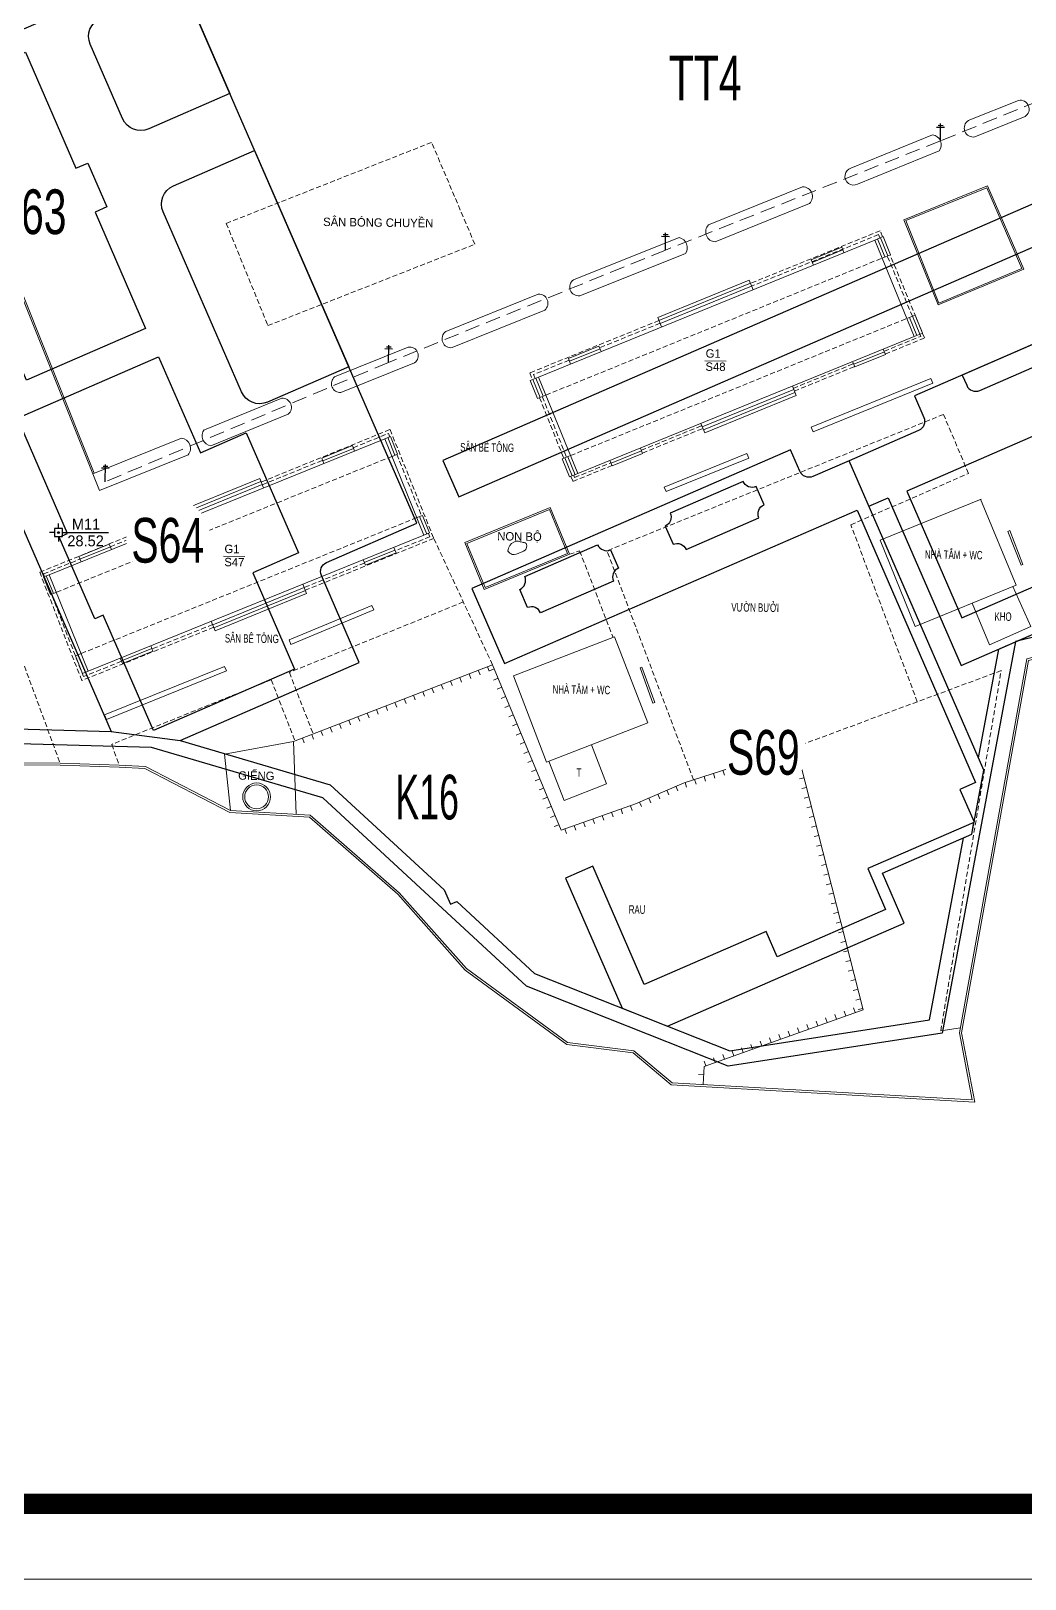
# Model space of a CAD drawing. Header units: inches. Extents: x 496359 to 501064, y 2374078 to 2377203.
# Drawn here: x 499797.2 to 499897.4, y 2376075 to 2376231.1 of the extents above; entities that cross this region are included whole.
import ezdxf
from ezdxf.enums import TextEntityAlignment as Align

# ---------------------------------------------------------------- set-up
doc = ezdxf.new("R2010")
doc.units = ezdxf.units.IN
doc.header["$MEASUREMENT"] = 0
doc.linetypes.add('DASHED', pattern=[0.75, 0.5, -0.25])
for name, color, linetype in [('cd', 7, 'Continuous'), ('chu', 6, 'Continuous'), ('MANH', 147, 'Continuous'), ('MOC - DC2', 1, 'Continuous'), ('NOI', 2, 'Continuous'), ('tl', 8, 'Continuous')]:
    doc.layers.add(name, color=color, linetype=linetype)
for name, color, linetype, lineweight in [('EG Text2', 7, 'Continuous', 18), ('ISO', 252, 'Continuous', 20), ('khung ten QH', 7, 'Continuous', 20), ('Khungbo', 32, 'Continuous', 25), ('LC Net dam 1', 30, 'Continuous', 30), ('LC Net manh', 239, 'Continuous', 5)]:
    doc.layers.add(name, color=color, linetype=linetype, lineweight=lineweight)
doc.styles.add('EG Hai', font='')
doc.styles.add('style1', font='')
doc.styles.get('EG Hai').set_extended_font_data('.VnArial NarrowH')
doc.styles.get('style1').set_extended_font_data('.VnAvantH')

# ---------------------------------------------------------------- blocks, each defined once
blk = doc.blocks.new('cdien')
at = {"layer": 'cd', "extrusion": (-0.0005186573852502598, 0.0007689855314360053, 0.999999569827792)}
for p, q in [((-0.459985754583613, 3.144412337993913, -0.002933418654703424), (0.4886843127005704, 3.1446703799744, -0.002441582137115539)), ((0, 0), (-0.001049704209435731, 3.504816721539669, -0.002972533856058668)), ((-0.7965127634761302, 2.784041248790004, -0.002830840675530411), (0.764202508418748, 2.784465769470103, -0.00202169027567578))]:
    blk.add_line(p, q, dxfattribs=at)
blk = doc.blocks.new('1')
at = {"layer": 'tl', "color": 250, "lineweight": 0}
blk.add_line((0, -0.5), (0, 0), dxfattribs=at)
blk = doc.blocks.new('MOC')
at = {"layer": 'MOC - DC2'}
for points in [[(-0.3999999999650754, 0), (-0.8999999999650754, 0)], [(0, 0.3999999999068677), (0, 0.8999999999068677)], [(0.4000000000232831, 0), (5.02971992577659, 0)], [(0, -0.3999999999068677), (0, -0.8999999999068677)]]:
    blk.add_lwpolyline(points, dxfattribs=at)
blk.add_lwpolyline([(-0.3999999999650754, -0.3999999999068677), (0.4000000000232831, -0.3999999999068677), (0.4000000000232831, 0.3999999999068677), (-0.3999999999650754, 0.3999999999068677)], close=True, dxfattribs=at)
blk.add_circle((0, 0), 0.08684733777688874, dxfattribs=at)
blk = doc.blocks.new('Nền HT mới')
at = {"layer": 'chu', "color": 6, "lineweight": 0, "elevation": -28.37660884582989}
for points in [[(-14.08580918353528, -82.96778224274385), (-11.93518029315874, -82.99528920469675)], [(-62.60447239182668, -102.6691833660552), (-60.45384350145014, -102.6966903280081)]]:
    blk.add_lwpolyline(points, dxfattribs=at)
at = {"layer": 'MANH', "color": 1, "linetype": 'DASHED', "lineweight": 0, "ltscale": 3, "elevation": -28.37660884582989}
blk.add_lwpolyline([(296.5501003887666, 137.3038621385967), (308.6256717042461, 107.715005951879), (320.9372687472542, 78.75218239793685), (295.2812866328795, 58.9006770201413), (270.4275684173381, 45.08540504094344), (239.6754681673528, 32.37265851576012), (209.7939964049192, 20.25082572078463), (183.9306626702355, 9.59972464474049), (120.589880980614, -15.78127645753193), (90.6886874857637, -27.72484244877342), (65.23246447626025, -38.057124049923), (38.27746444283275, -49.14429930742699), (9.67797595792672, -60.80648998549077), (-18.05310365597961, -71.81673355406019), (-45.97728591854229, -83.1465336392248), (-74.52935717132186, -95.16736007440704)], dxfattribs=at)
at = {"layer": 'MANH', "lineweight": 0, "elevation": -28.37660884582989}
for points in [[(-75.79736117331322, -94.37191597657147), (-96.17237796535028, -43.42433248652014)], [(-75.65808588364871, -94.31621684092897), (-96.03310267574398, -43.36863335087764)], [(12.49106756499259, -58.75805999483782), (17.55253857042862, -56.72062526881564)], [(13.14953713381419, -60.39385454967487), (18.21100813925023, -58.35641982411835)], [(8.881345900595079, -60.18288774607572), (0.6587771510285165, -63.53700240706894)], [(9.547068568416762, -61.81489826325196), (1.324499818791992, -65.16901292424518)], [(-4.216770801514031, -65.42681902885306), (-13.71178405609226, -69.27670075377318)], [(-3.526952358423841, -67.12812720663715), (-13.02196561294386, -70.97800893155727)], [(-30.8473523172388, -84.61946986667681), (3.070184961373343, -70.7981159193987)], [(-16.65635648049192, -70.55436801543328), (-27.32053087785152, -74.80032955814022)], [(-3.355988185673596, -72.78015424130353), (-0.2723530488974575, -71.52357678633052)], [(-0.2723530488974575, -71.52357678633052), (-0.04987514781078062, -72.06953650439027)], [(3.070184961373343, -70.7981159193987), (3.903641482877902, -70.45848343107718)], [(3.070184961373343, -70.7981159193987), (7.033585901202059, -80.52428309811148)], [(3.348003801836057, -70.68490508949253), (4.087918489535696, -72.50065223691854)], [(3.625822642298772, -70.57169426005203), (4.365737330231241, -72.3874414079437)], [(3.903641482761486, -70.45848343061152), (4.643556170693955, -72.2742305785032)], [(-16.0163503165777, -72.16181011689696), (-26.6805247139373, -76.40777166006956)], [(-3.355988185673596, -72.78015424130353), (-3.133510284586919, -73.32611395936328)], [(-3.244749235159361, -73.05313410056624), (-0.1611140983250152, -71.79655664559323)], [(3.810099649072981, -72.6138630668247), (4.643556170693955, -72.2742305785032)], [(-18.82503161712793, -78.60408924246076), (-9.604856076820397, -74.84687926113475)], [(-9.604856076820397, -74.84687926113475), (-9.214745179221609, -75.8042095606761)], [(-30.87674057547247, -76.24846842331681), (-40.20182125450356, -80.02651756634805)], [(-18.70049970480159, -78.90968996710944), (-9.48032416449405, -75.15247998578343)], [(-18.57596779253345, -79.21529069175813), (-9.355792252167703, -75.45808071043211)], [(-30.21952286862779, -77.87063052557278), (-39.54460354765888, -81.64867966860402)], [(-18.8250316168951, -78.60408924246076), (-18.43492071947094, -79.56141954153645)], [(6.293671213502421, -78.70853595115113), (7.127127734948772, -78.36890346282962)], [(7.311404741664774, -80.41107226913664), (6.571490053965135, -78.59532512171063)], [(7.589223582185696, -80.29786143969613), (6.84930889442785, -78.48211429180446)], [(7.867042422764825, -80.18465061072129), (7.127127734948772, -78.36890346282962)], [(-26.88395137746829, -94.3456370453896), (7.033585901202059, -80.52428309811148)], [(7.033585901085644, -80.52428309857714), (7.867042422531995, -80.18465061025563)], [(-43.97875757229758, -81.60186653077471), (-51.40778675622551, -84.60610127268228)], [(-27.83153388276241, -82.75390844890717), (-24.75711846106697, -81.50108801625538)], [(-27.72029493218997, -83.02688830816987), (-24.64587951055273, -81.77406787551809)], [(-24.75711846106697, -81.50108801625538), (-24.53464055998029, -82.04704773431513)], [(0.9411296056396168, -83.32526099780443), (4.02476474253217, -82.06868354329708)], [(1.052368556212059, -83.59824085660148), (4.136003693104612, -82.34166340209413)], [(4.136003693104612, -82.34166340209413), (3.913525792017936, -81.79570368403438)], [(-43.34534770558366, -83.16819565981496), (-50.77437688951159, -86.17243040125686)], [(-27.83153388276241, -82.75390844890717), (-27.60905598167574, -83.29986816696692)], [(1.052368556212059, -83.59824085660148), (0.8298906551253822, -83.05228113854173)], [(-30.8473523172388, -84.61946986574549), (-31.68080883862694, -84.959102354067)], [(-31.68080883885978, -84.95910235360134), (-30.94089415104372, -86.77484950149301)], [(-31.40298999828065, -84.84589152416083), (-30.66307531046459, -86.6616386720525)], [(-31.12517115770152, -84.73268069518599), (-30.38525647011829, -86.548427842612)], [(-30.8473523172388, -84.61946986667681), (-26.88395137746829, -94.3456370453896)], [(-4.861233342201558, -86.48770703846458), (-5.251344239800346, -85.53037673938888)], [(-3.353206396156565, -89.66819269727785), (8.710448546921725, -84.76807581964749)], [(-3.165042360425105, -90.13143593357745), (8.898612582594978, -85.2313190559471)], [(8.898612582594978, -85.2313190559471), (8.710448546921725, -84.76807581964749)], [(-56.73410483542375, -86.74393042554948), (-64.53835440409148, -89.91938042040783)], [(-30.10743762953916, -86.4352170131715), (-30.94089415104372, -86.77484950149301)], [(-14.33047270774387, -89.63371557002756), (-5.110297167203498, -85.87650558916721)], [(-14.20594079518469, -89.93931629467625), (-4.985765254644321, -86.1821063138159)], [(-14.08140888274193, -90.24491701932493), (-4.861233342201558, -86.48770703846458)], [(-56.07581074832251, -88.3618086330207), (-63.88006031693203, -91.53725862787905)], [(-14.08140888250909, -90.24491701932493), (-14.47151977987505, -89.28758672024924)], [(-3.165042360425105, -90.13143593357745), (-3.353206396156565, -89.66819269727785)], [(-46.33262624189501, -90.83361782325301), (-80.19974793260462, -104.5446075168984)], [(-66.86174272751214, -90.78390148473773), (-75.79736117331322, -94.37191597657147)], [(-52.70213552924815, -92.7844411731312), (-49.61850039247201, -91.52786371815819)], [(-52.59089657873392, -93.05742103192824), (-49.50726144189957, -91.80084357695523)], [(-49.61850039247201, -91.52786371815819), (-49.39602249138534, -92.07382343621794)], [(-46.33262624189501, -90.83361782325301), (-45.77647454099042, -90.60846168832722)], [(-42.39619985915033, -100.5568715273948), (-46.33262624189501, -90.83361782325301)], [(-45.33719631679833, -92.49295544396955), (-46.05455039138451, -90.72103975579012)], [(-45.05912046628782, -92.38037737650666), (-45.77647454087401, -90.60846168832722)], [(-23.53441609179845, -93.29901520447675), (-20.46000066998658, -92.04619477229062)], [(-20.34876171947235, -92.31917463108766), (-20.57123962055903, -91.77321491302791)], [(-66.19000927812431, -92.45679155090693), (-75.12562772392539, -96.04480604274067)], [(-52.70213552924815, -92.7844411731312), (-52.47965762816148, -93.33040089119095)], [(-45.61527216730883, -92.6055335118981), (-45.05912046628782, -92.38037737650666)], [(-27.62386606499331, -92.52988989749792), (-28.45732258638145, -92.86952238581944)], [(-27.71740789844898, -94.68526953324545), (-28.45732258638145, -92.86952238581944)], [(-27.4395890582191, -94.57205870380494), (-28.17950374615157, -92.75631155591327)], [(-27.16177021752355, -94.45884787436444), (-27.90168490522319, -92.64310072693843)], [(-23.42317714122601, -93.57199506327379), (-23.64565504231268, -93.02603534521404)], [(-23.42317714122601, -93.57199506327379), (-20.34876171947235, -92.31917463108766)], [(-18.16954956051904, -95.69919752567876), (-9.839250897402053, -92.31552671693134)], [(-17.98138552478758, -96.1624407615127), (-9.651956540818901, -92.77912320667747)], [(-9.645634179581066, -92.79477250115815), (-9.832928206010365, -92.33117682864759)], [(-75.12562772392539, -96.04480604274067), (-75.79736117331322, -94.37191597657147)], [(-68.17963360744307, -98.58749259408432), (-58.95945806713553, -94.83028261275831)], [(-68.05510169511672, -98.89309331873301), (-58.83492615480918, -95.135883337407)], [(-58.95945806713553, -94.83028261275831), (-58.56934716953674, -95.78761291229966)], [(-26.88395137729367, -94.34563704492393), (-27.71740789868181, -94.68526953277978)], [(-67.93056978279037, -99.19869404338169), (-58.71039424248283, -95.44148406205568)], [(-17.98138552478758, -96.1624407615127), (-18.16954956051904, -95.69919752567876)], [(-27.71826954185508, -102.4756673351476), (-36.31528896255895, -106.01900856668), (-38.26080565264692, -101.2987054186488), (-29.66378623194305, -97.75536418711636), (-27.71826954185508, -102.4756673351476)], [(3.592036190098042, -101.0639815950381), (13.77803462971224, -96.90691185887772)], [(13.71123980021093, -96.9360268321434), (17.32088493812353, -105.5878987094002)], [(-68.17963360721023, -98.58749259408432), (-67.78952270972786, -99.54482289316002)], [(-43.11573179985407, -98.78591404488179), (-42.55737562203558, -98.55986543424297)], [(-42.11812400863982, -100.4442934599319), (-42.8354514726625, -98.67244350170586)], [(-41.84004815812932, -100.3317153924691), (-42.55737562215199, -98.55986543424297)], [(-42.39617324852861, -100.5569372582795), (-76.26329493923822, -114.2679269519249)], [(-42.39619985915033, -100.5568715273948), (-41.84004815824574, -100.3317153924691)], [(7.134886498509331, -109.7449684455605), (3.592036189981627, -101.0639815950381)], [(16.49249093776325, -100.1703470172906), (16.67904049216759, -100.0982410968827)], [(17.80903728615249, -103.5764630917074), (16.49249093776325, -100.1703470172906)], [(17.99558684055683, -103.5043571712995), (16.67904049216759, -100.0982410968827)], [(-77.20026856666209, -102.7024030401917), (-74.12585314496664, -101.4495826075399)], [(-77.20026856666209, -102.7024030401917), (-76.97779066557541, -103.2483627582515)], [(-77.08902961608965, -102.9753828994544), (-74.0146141944524, -101.7225624668026)], [(-74.12585314496664, -101.4495826075399), (-73.90337524387996, -101.9955423255997)], [(-48.40980310242867, -103.3177277381146), (-45.32616796547791, -102.0611502836073)], [(-48.29856415185623, -103.5907075969117), (-45.21492901496367, -102.3341301424043)], [(-45.21492901496367, -102.3341301424043), (-45.43740691605035, -101.7881704243446)], [(-80.19974793237179, -104.5446075178297), (-80.75589963315997, -104.7697636536868)], [(-80.19974793260462, -104.5446075168984), (-76.26329493923822, -114.2679269519249)], [(-48.29856415185623, -103.5907075969117), (-48.5210420529429, -103.0447478788519)], [(17.80903728615249, -103.5764630917074), (17.99558684055683, -103.5043571712995)], [(-80.038545558632, -106.5416793423319), (-80.75589963327639, -104.7697636536868)], [(-79.76046970806328, -106.4291012739377), (-80.4778237828823, -104.6571855862239)], [(-63.69836572830809, -109.584289129878), (-54.47819018776772, -105.8270791490177)], [(-54.22912636276578, -106.438280598315), (-54.61068376467574, -105.501940536833)], [(7.134886498509331, -109.7449684455605), (17.32088493812353, -105.5878987094002)], [(14.61658475612512, -111.6148059201041), (18.78255817620538, -109.7669340461107), (16.9901060664024, -105.725902873146)], [(-79.4823938576692, -106.3165232064748), (-80.038545558632, -106.5416793423319)], [(-63.57383381574891, -109.8898898545267), (-54.35365827520855, -106.1326798736663)], [(-63.44930190330615, -110.1954905791754), (-54.22912636276578, -106.438280598315)], [(-56.00563993374362, -111.1025658995459), (-47.65459802955866, -107.6340849479275)], [(-47.46281435910623, -108.0958414031738), (-47.65459802955866, -107.6340849479275)], [(14.61658475612512, -111.6148059201041), (12.89420862147108, -107.3944964875081)], [(-63.44930190307332, -110.1954905791754), (-63.83941280043928, -109.2381602800997)], [(-55.8138562632912, -111.5643223547922), (-47.46281435910623, -108.0958414031738)], [(-33.38335018022462, -114.7431834717827), (-23.1741035340192, -110.8014286696525)], [(-19.82282097026018, -119.4799984926904), (-23.1741035340192, -110.8014286696525)], [(-72.91077230602514, -113.2286840724373), (-69.83635688421327, -111.9758636402512)], [(-72.7995333554527, -113.5016639312344), (-69.72511793369904, -112.2488434990482)], [(-69.72511793369904, -112.2488434990482), (-69.94759583478572, -111.7028837809885)], [(-55.8138562632912, -111.5643223547922), (-56.00563993374362, -111.1025658995459)], [(-76.97844453644484, -112.4951187894294), (-77.53680071437975, -112.7211674000682)], [(-76.81947325024066, -114.4930173578286), (-77.53680071426334, -112.7211674000682)], [(-76.54139739978837, -114.3804392899001), (-77.25872486386925, -112.608589331674)], [(-62.50840900174353, -113.7796199611003), (-74.59689564123528, -118.6664181729393)], [(-72.7995333554527, -113.5016639312344), (-73.02201125653937, -112.9557042131746)], [(-62.32101562740991, -114.2431754847603), (-62.50840900174353, -113.7796199611003)], [(-55.56389067193504, -121.3680550545068), (-35.48810881532972, -113.6161732287692), (-28.56286456866201, -130.2961053662548), (-21.0622794348119, -127.6398142208891), (-16.17277114878652, -125.5201735152477), (-4.856285850920358, -121.8796039852859), (1.897219248644433, -148.3901437172281), (-14.15539038471888, -154.1213132273951), (-14.25886483722843, -155.9443887230555)], [(-20.61178604594443, -113.9369313647585), (-20.42409554047754, -113.8678497160399)], [(-19.11932606593018, -117.4128265311556), (-20.42409554047754, -113.8678497160399)], [(-76.26332154927786, -114.2678612219715), (-76.81947325012425, -114.493017357363)], [(-62.32101562740991, -114.2431754847603), (-74.40950226690165, -119.1299736965993)], [(-30.03206761646561, -123.4217532948205), (-33.38335018022462, -114.7431834717827)], [(-19.30701657133886, -117.4819081794085), (-20.61178604594443, -113.9369313647585)], [(-19.30701657133886, -117.4819081794085), (-19.11932606593018, -117.4128265311556)], [(-74.40950226690165, -119.1299736965993), (-74.59689564123528, -118.6664181729393)], [(-30.03206761646561, -123.4217532948205), (-19.82282097026018, -119.4799984926904)], [(-61.9163501161338, -128.322381262722), (-62.51156359584547, -122.6273032194549), (-55.56389067193504, -121.3680550545068), (-55.26944944815023, -128.6854191539423)], [(-28.26436491700133, -127.287676879725), (-23.97630965971166, -125.6320735831359), (-25.50461628037283, -121.673720000832)], [(-28.26436491700133, -127.287676879725), (-29.79267153777892, -123.3293232974211)], [(9.71571799071262, -150.5123092197427), (11.69453120127309, -150.2179067028301)]]:
    blk.add_lwpolyline(points, dxfattribs=at)
at = {"layer": 'MANH', "color": 4, "lineweight": 0, "elevation": -28.37660884582989}
for points in [[(-85.82406533415906, -123.7139751907052), (-79.08021094649575, -123.7475096029775), (-73.1358338813252, -123.9274638230527), (-70.52698066207358, -124.0660035866858), (-61.97065355628274, -128.519586585051), (-53.95438424945587, -128.9810054484369), (-45.02497594285069, -136.7573371190192), (-38.2333128129203, -144.3931360147508), (-27.99296863469772, -151.8849589508573), (-21.31820812233036, -152.7396045746827), (-17.45810596929641, -155.9631274995008), (13.13838053856034, -157.6997284782665), (11.80550216621941, -150.7293853839474), (18.57587297406735, -113.1937740273388), (55.84869665105816, -103.5213367580982), (63.78847945051257, -99.73159975191447), (67.93632350460848, -95.14582179166246), (88.0498298008506, -80.77326086308676), (88.98551840353048, -80.16498449263963), (103.89591139602, -73.39406022667754), (120.1354782361932, -68.44065702246371)], [(-85.85681054094584, -123.5138098896095), (-79.07668721500795, -123.5475246520327), (-73.1275039860584, -123.7276243693741), (-70.47308964462263, -123.8685835977631), (-61.9163501161338, -128.322381262722), (-53.8746123295814, -128.7852660990866), (-44.88401124317443, -136.614888574517), (-38.0980299247849, -144.244299465845), (-27.91646133199811, -151.6931222579988), (-21.23485627828177, -152.5486442666115), (-17.38070364086434, -155.7671988248439), (12.89379642246513, -157.4855244383762), (11.60208240489465, -150.7304520556318), (18.40176538529795, -113.0323310895437), (55.77987399604626, -103.3325719852546), (63.66666302853719, -99.56812942964825), (67.80247940548452, -94.99564904166255), (87.93713217875211, -80.60797741968054), (88.8891249269991, -79.98910198179874), (103.8250893239792, -73.20656554406378), (103.8250893239792, -73.20656554406378), (120.0687837175838, -68.25190335098523)]]:
    blk.add_lwpolyline(points, dxfattribs=at)
at = {"layer": 'MANH', "linetype": 'DASHED', "lineweight": 0, "elevation": -28.37660884582989}
blk.add_lwpolyline([(-58.13166917266335, -79.42378496244419), (-37.26510687591053, -71.22497999347615), (-41.62913646886136, -60.95632795389611), (-62.32918798678566, -69.11625927459318)], close=True, dxfattribs=at)
at = {"layer": 'MANH', "lineweight": 0, "elevation": -28.37660884582989}
for points in [[(9.449432041034925, -77.34591977210584), (18.08815151168255, -73.74810739379245), (14.42955584259926, -65.32662832369897), (5.993955721210114, -68.76002497883383)], [(9.531905394925161, -77.14908271008971), (17.88988879800763, -73.66818994056302), (14.35037018271851, -65.52080645417664), (6.188893755029312, -68.84263127582017)], [(-27.91411123750277, -102.3941441472234), (-36.23376577434374, -105.8231668710323), (-38.06496395699924, -101.3802286070386), (-29.74530942010006, -97.9512058832297)]]:
    blk.add_lwpolyline(points, close=True, dxfattribs=at)
at = {"layer": 'MANH', "color": 5, "linetype": 'DASHED', "lineweight": 0, "elevation": -28.37660884582989}
for points in [[(3.853560983789976, -70.47889117156956), (3.599609106317985, -69.8664938160764), (-9.473740070820895, -75.16863731998819)], [(3.575736894218608, -70.59210413979235), (3.436514671663645, -70.25637391541022), (-9.360529086315182, -75.44645654136184)], [(4.115104174653425, -82.29037608258295), (8.080773574304658, -80.67268787376452), (4.604637559100411, -72.29008986387271)], [(6.847850632392692, -78.48270853195208), (4.326813469412627, -72.4033028320955)], [(-18.70013815734546, -78.91057720227036), (-31.7365653631814, -84.19774630345273), (-31.4672520353879, -84.87207822413984)], [(-18.58692717283975, -79.18839642364401), (-24.69076361477619, -81.66392249572891)], [(4.00189333776234, -82.01255722395945), (7.688072894646211, -80.5088793817522), (7.598927207586712, -80.29390722425524)], [(-27.76725390913907, -82.91165119973812), (-31.34728608757268, -84.36360081896055), (-31.18942641932063, -84.75886463379356)], [(-5.161617722998017, -85.75056518666315), (0.9187154436413039, -83.27025674987453)], [(-5.048406886456178, -86.02838404621798), (1.031926280532389, -83.5480756089637)], [(-30.74001874087389, -86.69299302348736), (-28.29901309369143, -92.80501146573442)], [(-30.46219312486483, -86.57977943267542), (-28.02118747774057, -92.69179787538815)], [(-58.81047909368772, -95.19587630970273), (-45.81869665463, -89.90411452628541), (-41.40667528396716, -100.8774379711213), (-54.36351014190132, -106.1085034390526)], [(-49.53186061675206, -91.74047731799874), (-45.98462168767128, -90.29562989348415), (-45.84731151046708, -90.63713979540262)], [(-20.479241463584, -91.99897795548532), (-14.38042609171953, -89.51113019982222)], [(-20.36603062646009, -92.27679681457448), (-14.26721525494486, -89.78894905891138)], [(-58.69726826279202, -95.47369515342507), (-52.61569262342073, -92.99657165637109)], [(-45.13419179745961, -92.41076975088436), (-42.64721412705967, -98.59623624902088)], [(-27.57177979923563, -94.62592626508194), (-27.36906711378379, -95.1334972628938), (-23.43999017268197, -93.53073596401009)], [(-27.29395418328477, -94.51271267427), (-27.2025527877222, -94.74157204484436), (-23.55320100968947, -93.25291710492093)], [(-63.59584455092681, -109.8358756136695), (-76.898836995063, -115.2066953518042), (-81.14360108691744, -104.2925158218095), (-68.03124328085232, -98.9516417533705)], [(-74.0180623143633, -101.7141007972496), (-67.91803244995663, -99.22946059709284)], [(-41.93412086762964, -100.3698004107537), (-41.79677266114868, -100.7114048968615), (-45.29986100561928, -102.1257074382702)], [(-80.6523956234987, -104.7278604051644), (-80.7569738712582, -104.458967777955), (-77.09267401683155, -102.966439556385)], [(-48.3875626068284, -103.3723058091091), (-54.47672156407043, -105.8306831443297)], [(-72.89524178037664, -113.2667959086211), (-76.72938127797806, -114.8147537969598), (-79.95942019286576, -106.5096457051659)], [(-63.70905597309593, -109.5580553184809), (-69.81677205260621, -112.0239247242534)]]:
    blk.add_lwpolyline(points, dxfattribs=at)
at = {"layer": 'MANH', "linetype": 'DASHED', "lineweight": 0, "elevation": -28.37660884582989}
for points in [[(-30.10743762953916, -86.43521701410282), (3.810099649072981, -72.6138630668247)], [(-27.62386606528435, -92.52988989796359), (6.293671213386006, -78.70853595068547)], [(9.991414186200018, -88.37575333151835), (-23.93920112895557, -102.1249341196926)], [(7.350574721644989, -117.3490723269606), (0.6442762197157208, -99.50812185048926), (12.51637460251095, -94.3375330069648), (9.991414186200018, -88.37575333151835)], [(-45.61527216730883, -92.6055335118981), (-79.48239385801844, -106.3165232055435)], [(-43.11352732311479, -98.78502157010007), (-76.9806490137662, -112.4960112637455)], [(-35.48810881532972, -113.6161732287692), (-41.40667528396716, -100.8774379711213)], [(-27.71826954185508, -102.4756673351476), (-26.69865331029996, -102.1426445246288), (-23.33199043024342, -110.8623882541979)], [(-15.2208192707576, -125.2139258678617), (-23.93920112895557, -102.1249341196926)], [(-98.1092337359978, -112.2871936653355), (-85.28323798771726, -106.7397735380182), (-79.07668721500795, -123.5475246520327)], [(-38.42818549507774, -107.2881445317144), (-55.96574615372356, -114.3881666604975)], [(-57.79326842946011, -115.1280328739049), (-73.88329624739254, -121.6420262270221), (-73.1275039860584, -123.7276243693741)], [(-57.79326842946011, -115.1280328739049), (-55.40716912905464, -121.3075400079215)], [(-55.95791543059295, -114.4084466253953), (-53.5681535552676, -120.5974390758747)], [(9.71571799071262, -150.5123092197427), (15.80246347911179, -114.2121847249182), (-4.856285850920358, -121.8796039852859)]]:
    blk.add_lwpolyline(points, dxfattribs=at)
at = {"layer": 'MANH', "lineweight": 0}
for radius in [1.401002587446707, 1.201002587446707]:
    blk.add_circle((-59.27239789661962, -126.9355817419091, -0.2336088458298882), radius, dxfattribs=at)
for centre, radius, start, end in [((17.73012502235815, -57.59956677263472, 1.016391154170112), 0.8967023555119552, 302.4307276039734, 101.4225962125661), ((12.97186775226601, -59.52010358409825, 0.9403911541701113), 0.8916317401260383, 121.0914217595501, 281.4938754952288), ((8.730520683694522, -61.19619632936883, 0.9803911541701105), 1.024471830275827, 322.848630187528, 81.53400442101095), ((0.9347156637859371, -64.37622737657148, 0.9803911541701105), 0.8834254988584028, 108.2009477261488, 296.1816868863863), ((-4.200913353585747, -66.41089161630589, 1.013391154170112), 0.9842003430228465, 313.2183305615657, 90.92319024798907), ((-12.98307664721051, -69.97173866914454, 1.013391154170112), 1.007021445369984, 136.354708847691, 267.7868119722603), ((-16.89586640335165, -71.58086024463046, 1.036391154170111), 1.054064182193333, 326.5539001879237, 76.8662387010124), ((-26.81578836979588, -75.53049625135827, 1.036391154170111), 0.8876420446667956, 124.6549516149577, 278.7651872710133), ((-30.81563638458738, -77.16792877955231, 1.074391154170112), 0.9214885071305453, 310.3084929413232, 93.80209086134734), ((-39.67467819078138, -80.7571626375975, 1.074391154170112), 0.9009561753000216, 125.8095534383419, 278.3010303628367), ((-43.83423909276735, -82.454661798718, 1.05539115417011), 0.864953963687429, 304.4177391461417, 99.6182197158439), ((-50.84320606529491, -85.28902703761923, 1.05539115417011), 0.8860806725576735, 129.5808363154628, 274.4551225552223), ((-56.68307496822217, -87.66603187523651, 1.104391154170113), 0.9235123878764941, 311.1140007135169, 93.16756543535254), ((-63.76320687890529, -90.54527057153973, 1.100391154170111), 0.9988468509387493, 141.3656325877287, 263.2816770386449), ((-66.93094218609167, -91.78299707691986, 1.076391154170111), 1.001489174583047, 317.7170358214346, 86.03790162743951)]:
    blk.add_arc(centre, radius, start, end, dxfattribs=at)
blk.add_spline([(-33.95480652211245, -102.1505183680529, 1.05539115417011), (-33.73574735031707, -101.5947775673667, 1.05539115417011), (-32.86737851006455, -101.1615239983039, 1.05539115417011), (-32.49745914258074, -101.2671420784282, 1.05539115417011), (-32.10570575407019, -101.3883987251284, 1.05539115417011), (-32.10193955187697, -101.9276498687068, 1.05539115417011), (-32.68259254243003, -102.3013426997313, 1.05539115417011), (-33.49836373730341, -102.5031957338178, 1.05539115417011), (-33.95480652211245, -102.1505183680529, 1.05539115417011)], degree=3, dxfattribs=at)
at = {"layer": 'MOC - DC2', "lineweight": 0}
blk.add_point((-79.24618896608717, -100.2908144305075, 0.1483911541701097), dxfattribs=at)
at = {"layer": 'cd', "lineweight": 0, "xscale": 0.5, "yscale": 0.5, "zscale": 0.5, "rotation": 359.2672157837458}
for p in [(9.67797595792672, -60.80648998549077, 1.10539115417011), (-18.05310365597961, -71.81673355406019, 1.095391154170112), (-45.97728591854229, -83.1465336392248, 1.17739115417011), (-74.52935717132186, -95.16736007440704, 1.10239115417011)]:
    blk.add_blockref('cdien', p, dxfattribs=at)
at = {"layer": 'MOC - DC2', "lineweight": 0}
blk.add_blockref('MOC', (-79.24618896608717, -100.2908144305075, 0.1483911541701097), dxfattribs=at)
at = {"layer": 'NOI', "lineweight": 0}
for p, rotation in [((-35.98944051970739, -113.8097529435145, -28.37660884582989), 21.11312069336311), ((-39.72092480508854, -115.2505947212303, -28.37660884582989), 21.11312069336311), ((-38.78805373387422, -114.8903842769178, -28.37660884582989), 21.11312069336311), ((-37.85518266248528, -114.5301738326052, -28.37660884582989), 21.11312069336311), ((-36.92231159109633, -114.169963387827, -28.37660884582989), 21.11312069336311), ((-35.31072834785573, -114.0434064143883, -28.37660884582989), 292.5474526449132), ((-34.92727988527167, -114.9669686900997, -28.37660884582989), 292.5474526449132), ((-44.38528016191685, -117.0516469432587, -28.37660884582989), 21.11312069336311), ((-43.45240909052791, -116.6914364989461, -28.37660884582989), 21.11312069336311), ((-42.51953801913896, -116.3312260541679, -28.37660884582989), 21.11312069336311), ((-41.58666694786643, -115.9710156098554, -28.37660884582989), 21.11312069336311), ((-40.65379587647749, -115.6108051655428, -28.37660884582989), 21.11312069336311), ((-34.54383142262941, -115.8905309653455, -28.37660884582989), 292.5474526449132), ((-34.16038296004535, -116.814093241057, -28.37660884582989), 292.5474526449132), ((-48.11676444729801, -118.4924887205088, -28.37660884582989), 21.11312069336311), ((-47.18389337590907, -118.1322782761963, -28.37660884582989), 21.11312069336311), ((-46.25102230452012, -117.7720678318838, -28.37660884582989), 21.11312069336311), ((-45.3181512333058, -117.4118573875712, -28.37660884582989), 21.11312069336311), ((-33.77693449751951, -117.7376555158371, -28.37660884582989), 292.5474526449132), ((-51.84824873273737, -119.9333304982247, -28.37660884582989), 21.11312069336311), ((-50.91537766134843, -119.5731200539121, -28.37660884582989), 21.11312069336311), ((-49.98250658995948, -119.2129096095996, -28.37660884582989), 21.11312069336311), ((-49.04963551857054, -118.852699165287, -28.37660884582989), 21.11312069336311), ((-33.39348603493545, -118.6612177915486, -28.37660884582989), 292.5474526449132), ((-33.01003757235139, -119.5847800667943, -28.37660884582989), 292.5474526449132), ((-54.64686194672959, -121.013961831628, -28.37660884582989), 21.11312069336311), ((-53.71399087534064, -120.6537513873154, -28.37660884582989), 21.11312069336311), ((-52.7811198039517, -120.2935409425372, -28.37660884582989), 21.11312069336311), ((-32.62658910970913, -120.5083423425058, -28.37660884582989), 292.5474526449132), ((-32.24314064724149, -121.4319046177516, -28.37660884582989), 292.5474526449132), ((-31.85969218459923, -122.3554668929974, -28.37660884582989), 292.5474526449132), ((-31.47624372201517, -123.2790291687088, -28.37660884582989), 292.5474526449132), ((-8.44679575081227, -123.0346888546446, -28.37660884582989), 17.83324112478926), ((-7.494843872608726, -122.7284412072586, -28.37660884582989), 17.83324112478926), ((-6.542891994405181, -122.4221935589412, -28.37660884582989), 17.83324112478926), ((-5.590940116318052, -122.1159459115552, -28.37660884582989), 17.83324112478926), ((-4.799935461541281, -122.100804564132, -28.37660884582989), 284.2919902282943), ((-4.553071916680892, -123.0698548160108, -28.37660884582989), 284.2919902282943), ((-31.09279525943111, -124.2025914439546, -28.37660884582989), 292.5474526449132), ((-13.20655514165537, -124.5659270925062, -28.37660884582989), 17.83324112478926), ((-12.25460326345183, -124.2596794451201, -28.37660884582989), 17.83324112478926), ((-11.30265138524828, -123.9534317972684, -28.37660884582989), 17.83324112478926), ((-10.35069950704474, -123.6471841498824, -28.37660884582989), 17.83324112478926), ((-9.398747629015816, -123.3409365024963, -28.37660884582989), 17.83324112478926), ((-4.306208371762295, -124.0389050674239, -28.37660884582989), 284.2919902282943), ((-30.70934679678885, -125.1261537192004, -28.37660884582989), 292.5474526449132), ((-30.32589833432121, -126.0497159944462, -28.37660884582989), 292.5474526449132), ((-17.90139946597174, -126.2695476306217, -28.37660884582989), 23.43711531692382), ((-16.98390229901543, -125.8718053163575, -28.37660884582989), 23.43711531692382), ((-16.06241077609138, -125.48467003513, -28.37660884582989), 17.83324112478926), ((-15.11045889788784, -125.1784223877439, -28.37660884582989), 17.83324112478926), ((-14.1585070197425, -124.8721747403579, -28.37660884582989), 17.83324112478926), ((-4.059344826785491, -125.007955318837, -28.37660884582989), 284.2919902282943), ((-3.812481281866894, -125.9770055707158, -28.37660884582989), 284.2919902282943), ((-29.94244987167895, -126.9732782701576, -28.37660884582989), 292.5474526449132), ((-29.55900140909489, -127.8968405458691, -28.37660884582989), 292.5474526449132), ((-21.58533616066688, -127.825051895863, -28.37660884582989), 19.50132117190428), ((-20.65389096672425, -127.4627745743455, -28.37660884582989), 23.43711531692382), ((-19.73639379970973, -127.0650322600814, -28.37660884582989), 23.43711531692382), ((-18.81889663286984, -126.6672899453515, -28.37660884582989), 23.43711531692382), ((-3.56561773689009, -126.946055822129, -28.37660884582989), 284.2919902282943), ((-3.318754192087908, -127.9151060740078, -28.37660884582989), 284.2919902282943), ((-29.17555294651083, -128.8204028206492, -28.37660884582989), 292.5474526449132), ((-26.29850512899702, -129.4941948727319, -28.37660884582989), 19.50132117190428), ((-25.35587133536592, -129.160366277265, -28.37660884582989), 19.50132117190428), ((-24.4132375416184, -128.8265376817981, -28.37660884582989), 19.50132117190428), ((-23.47060374792909, -128.4927090863312, -28.37660884582989), 19.50132117190428), ((-22.52796995429799, -128.1588804913299, -28.37660884582989), 19.50132117190428), ((-3.071890647111104, -128.8841563254209, -28.37660884582989), 284.2919902282943), ((-28.79210448398499, -129.7439650963606, -28.37660884582989), 292.5474526449132), ((-28.18377271631743, -130.1618520632001, -28.37660884582989), 19.50132117190428), ((-27.24113892262812, -129.8280234677331, -28.37660884582989), 19.50132117190428), ((-2.825027102192507, -129.8532065772997, -28.37660884582989), 284.2919902282943), ((-2.578163557215703, -130.8222568291785, -28.37660884582989), 284.2919902282943), ((-2.331300012297106, -131.7913070805917, -28.37660884582989), 284.2919902282943), ((-2.084436467436717, -132.7603573324704, -28.37660884582989), 284.2919902282943), ((-1.83757292251812, -133.7294075834179, -28.37660884582989), 284.2919902282943), ((-1.590709377541316, -134.6984578352967, -28.37660884582989), 284.2919902282943), ((-1.343845832622719, -135.6675080867099, -28.37660884582989), 284.2919902282943), ((-1.096982287645915, -136.6365583385887, -28.37660884582989), 284.2919902282943), ((-0.8501187427855257, -137.6056085900018, -28.37660884582989), 284.2919902282943), ((-0.6032551978669289, -138.5746588418806, -28.37660884582989), 284.2919902282943), ((-0.3563916529483322, -139.5437090937594, -28.37660884582989), 284.2919902282943), ((-0.1095281079715278, -140.5127593451725, -28.37660884582989), 284.2919902282943), ((0.137335436947069, -141.4818095970513, -28.37660884582989), 284.2919902282943), ((0.384198981807458, -142.4508598484645, -28.37660884582989), 284.2919902282943), ((0.6310625267842624, -143.4199101003433, -28.37660884582989), 284.2919902282943), ((0.8779260717028592, -144.3889603512907, -28.37660884582989), 284.2919902282943), ((1.124789616679664, -145.3580106031695, -28.37660884582989), 284.2919902282943), ((1.37165316159826, -146.3270608550483, -28.37660884582989), 284.2919902282943), ((1.076906792882255, -148.6830150853457, -28.37660884582989), 199.6477924395067), ((1.618516706458649, -147.2961111064615, -28.37660884582989), 284.2919902282943), ((1.865380251377246, -148.2651613583403, -28.37660884582989), 284.2919902282943), ((-2.690202459397369, -150.0279641105408, -28.37660884582989), 199.6477924395067), ((-1.748425146327463, -149.6917268545913, -28.37660884582989), 199.6477924395067), ((-0.8066478332575571, -149.3554895977104, -28.37660884582989), 199.6477924395067), ((0.135129479812349, -149.0192523412952, -28.37660884582989), 199.6477924395067), ((-7.399089024630484, -151.7091503930824, -28.37660884582989), 199.6477924395067), ((-6.457311711560578, -151.3729131366672, -28.37660884582989), 199.6477924395067), ((-5.515534398490672, -151.036675880252, -28.37660884582989), 199.6477924395067), ((-4.573757085420766, -150.7004386238368, -28.37660884582989), 199.6477924395067), ((-3.63197977235086, -150.3642013674216, -28.37660884582989), 199.6477924395067), ((-12.1079755898636, -153.390336675624, -28.37660884582989), 199.6477924395067), ((-11.16619827679369, -153.0540994192088, -28.37660884582989), 199.6477924395067), ((-10.22442096372379, -152.7178621623279, -28.37660884582989), 199.6477924395067), ((-9.282643650653881, -152.3816249059128, -28.37660884582989), 199.6477924395067), ((-8.340866337583975, -152.0453876494976, -28.37660884582989), 199.6477924395067), ((-13.991530215887, -154.0628111884544, -28.37660884582989), 199.6477924395067), ((-13.04975290293351, -153.7265739315735, -28.37660884582989), 199.6477924395067), ((-14.20219785696372, -154.9459955874445, -28.37660884582989), 266.7514810305542)]:
    blk.add_blockref('1', p, dxfattribs=dict(at, rotation=rotation))
at = {"layer": 'chu', "color": 6, "lineweight": 0, "style": 'style1'}
for s, p in [('S¢N BãNG CHUYÒN', (-52.56998852197557, -69.38615420838687, -28.37660884582989)), ('G1', (-13.99650154180836, -82.65436693984884, -28.37660884582989)), ('S48', (-14.01345669116836, -83.98000347573179, -28.37660884582989)), ('NON Bé', (-35.00985278380813, -101.0793782692017, -28.37660884582989)), ('S47', (-62.53211989940155, -103.6814045990432, -28.37660884582989)), ('G1', (-62.51516475009976, -102.3557680631602, -28.37660884582989)), ('GIÕNG', (-61.13826689216785, -125.2027510167645, -28.37660884582989))]:
    blk.add_text(s, height=0.85, rotation=359.2672157837458, dxfattribs=at).set_placement(p)
at = {"layer": 'chu', "color": 6, "lineweight": 0, "style": 'style1', "width": 0.7}
for s, p in [('S¢N B£ T¤NG', (-38.75163337704271, -92.10325235925484, -28.37660884582989)), ('NHµ T¾M + WC', (8.110028856904137, -102.9201721181707, -28.37660884582989)), ('V¦êN B¦ëI', (-11.40650234563054, -108.2434337596023, -28.37660884582989)), ('KHO', (15.12999916659192, -109.1719474038655, -28.37660884582989)), ('S¢N B£ T¤NG', (-62.47835951268917, -111.3670064705038, -28.37660884582989)), ('NHµ T¾M + WC', (-29.43376968416396, -116.5212458372662, -28.37660884582989)), ('T', (-27.01898873823939, -124.9117196850093, -28.37660884582989)), ('RAU', (-41.75539829593163, -126.0402167328248, -28.37660884582989)), ('RAU', (-21.75332444085052, -138.7130142786154, -28.37660884582989))]:
    blk.add_text(s, height=0.85, rotation=359.2672157837458, dxfattribs=at).set_placement(p)
at = {"layer": 'MOC - DC2', "lineweight": 0, "style": 'style1'}
for s, p in [('M11', (-77.90606627537181, -99.9977662042329, 0.1483911541701097)), ('28.52', (-78.35952164174068, -101.6790198749477, 0.1483911541701097))]:
    blk.add_text(s, height=1.1, dxfattribs=at).set_placement(p)

msp = doc.modelspace()

# ---------------------------------------------------------------- linework, layer by layer
at = {"layer": 'khung ten QH'}
msp.add_lwpolyline([(499511.0154919463, 2377095.581127742), (499511.0154919463, 2376074.981127743), (500953.932733324, 2376074.981127743), (500953.932733324, 2377095.581127742)], close=True, dxfattribs=at)
at = {"layer": 'Khungbo', "color": 0, "lineweight": 50, "const_width": 2.065320215795364}
msp.add_lwpolyline([(499518.6002125171, 2377087.996407172), (499518.6002125171, 2376082.565848313), (500946.3480127532, 2376082.565848313), (500946.3480127533, 2377087.996407172)], close=True, dxfattribs=at)
at = {"layer": 'LC Net dam 1'}
for points in [[(499817.2270048942, 2376224.742448684), (499809.0400940001, 2376221.179784121, -0.4142135623733906), (499806.4081676548, 2376222.215623739), (499803.1485692994, 2376229.706096337, -0.4142135623725963), (499804.1844089167, 2376232.338022682), (499812.3713198109, 2376235.900687246)], [(499829.2096260008, 2376197.206695727), (499821.0227151069, 2376193.644031164, -0.4142135623710657), (499818.3907887616, 2376194.679870781), (499810.5021301119, 2376212.807804044, -0.4142135623728085), (499811.5379697293, 2376215.43973039), (499819.7248806233, 2376219.002394953)], [(499920.9886443225, 2376209.365958412), (499891.0780128968, 2376196.349871146), (499891.5230187417, 2376195.32725924, 0.4142135623787431), (499892.8389819144, 2376194.809339431), (499920.9157303588, 2376207.027383333, 0.4142135623669215), (499921.4336501675, 2376208.343346506)], [(499861.6397583713, 2376182.4487641, -0.414213562373095), (499861.1218385687, 2376181.132800926), (499861.9198819411, 2376179.298917948, -0.414213562373095), (499863.2358451161, 2376178.780998145), (499870.5713770266, 2376181.973171635, -0.414213562373095), (499871.0892968292, 2376183.28913481), (499870.2912534567, 2376185.123017788, -0.414213562373095), (499868.9752902817, 2376185.640937591)], [(499854.3042264667, 2376179.256590628, 0.414213562373095), (499855.6201896393, 2376178.738670819), (499856.4182330034, 2376176.904787838, 0.414213562373095), (499855.9003131947, 2376175.588824666), (499848.5647812693, 2376172.39665121, 0.414213562373095), (499847.2488180967, 2376172.914571018), (499846.4507747326, 2376174.748454, 0.414213562373095), (499846.9686945413, 2376176.064417172)]]:
    msp.add_lwpolyline(points, format="xyb", close=True, dxfattribs=at)
msp.add_lwpolyline([(499881.6684093691, 2376183.143070558), (499883.6011896885, 2376183.984150672), (499890.9591423489, 2376167.075766026), (499900.6049579287, 2376171.27329618), (499917.224836091, 2376175.233954278), (499941.8509259184, 2376185.950389168), (499945.3467763342, 2376187.900115196), (499956.1592015363, 2376195.621516793), (499967.0873139381, 2376203.145941395), (499974.4983700455, 2376206.520780514), (499970.0263928379, 2376216.797268315), (499972.0469610141, 2376217.67654941), (499968.9533260794, 2376224.785642365), (499966.1808663574, 2376223.579162396, -0.414213562381011), (499963.5489400121, 2376224.615002014), (499962.3518749663, 2376227.365826486), (499886.2549006562, 2376194.251017099), (499887.1946875316, 2376192.091411199, -0.4142135620199424), (499886.6767677229, 2376190.775448027), (499879.6733009611, 2376187.727778006)], format="xyb", dxfattribs=at)
for points in [[(499972.1527586715, 2376207.174314178), (499966.5904005434, 2376219.956469091), (499885.4869479716, 2376184.663011055), (499891.0493060997, 2376171.880856143)], [(499911.9436652096, 2376215.245130939), (499910.3475784817, 2376218.912896902), (499838.7161092304, 2376187.741323106), (499840.3121959583, 2376184.073557144)], [(499892.2582426579, 2376151.260528233), (499881.5571126084, 2376146.603760669), (499883.3527100056, 2376142.477524382), (499872.4227674478, 2376137.721185907), (499871.3133823802, 2376140.270236282), (499859.0081562091, 2376134.915403133), (499853.8128954969, 2376146.854002641), (499851.062069499, 2376145.656937304), (499856.7708914292, 2376132.538212379), (499861.3478708149, 2376130.720602447), (499885.2144055019, 2376141.106506556), (499883.0197864206, 2376146.149684333), (499892.0356750446, 2376150.073091772)]]:
    msp.add_lwpolyline(points, close=True, dxfattribs=at)

# ---------------------------------------------------------------- block references
at = {"layer": 'LC Net manh'}
msp.add_blockref('Nền HT mới', (499879.1959136853, 2376280.772814431, 2.924608845829887), dxfattribs=at)

# ---------------------------------------------------------------- next in the draw order: wipeouts: each hides what was drawn before it
at = {"ltscale": 500}
for points, z in [([(499862.2463876484, 2376223.369298543), (499861.78045594814, 2376223.9197002817), (499861.528631825, 2376224.320059226), (499861.2953114487, 2376224.8142218958), (499861.1257389658, 2376225.3413579287), (499861.0325841223, 2376225.83484091), (499860.9994280402, 2376226.274855777), (499861.0200248458, 2376226.8014901676), (499861.0808998347, 2376227.2055477947), (499861.23886333074, 2376227.780434022), (499861.36399146705, 2376228.0950752064), (499861.58738190535, 2376228.528377246), (499861.85285808495, 2376228.924966525), (499862.23285474523, 2376229.362900271), (499862.638123251, 2376229.721084053), (499863.1091952466, 2376230.0384663744), (499863.5648431363, 2376230.267419012), (499863.99997311283, 2376230.426618897), (499864.3942476885, 2376230.5264740996), (499864.90056958736, 2376230.597664248), (499865.33338160807, 2376230.6098832646), (499865.74629415333, 2376230.5802103262), (499866.2858855609, 2376230.479000605), (499866.6975878383, 2376230.351145655), (499867.0804077325, 2376230.1888102796), (499867.66850211617, 2376229.843701592), (499867.9286668344, 2376229.646019042), (499868.22645570966, 2376229.3764324067), (499868.48018353444, 2376229.100451668), (499868.7446393242, 2376228.75070607), (499868.9907906903, 2376228.3391893967), (499869.1502773705, 2376227.998734376), (499869.2783665511, 2376227.6473839493), (499869.39397967595, 2376227.195317151), (499869.45361201564, 2376226.7936035995), (499869.47153554135, 2376226.213099958), (499869.41445003403, 2376225.661674126), (499869.316942412, 2376225.2278482867), (499869.20176686026, 2376224.876953971), (499869.00375504367, 2376224.4314966886), (499868.7840223096, 2376224.054192774), (499868.57814314397, 2376223.7662180276), (499868.2399878454, 2376223.3828314426), (499867.97737040784, 2376223.140387584), (499867.568983924, 2376222.834381802), (499867.2896528309, 2376222.6653116653), (499867.0389498922, 2376222.5371640334), (499866.7354308696, 2376222.4086902654), (499866.3871353971, 2376222.2939475104), (499866.0538087287, 2376222.214308943), (499865.70636728103, 2376222.1608748087), (499865.3553512233, 2376222.136408198), (499865.06703642226, 2376222.1381254178), (499864.634141048, 2376222.17775247), (499864.26995887276, 2376222.246406332), (499863.86454869993, 2376222.362917802), (499863.47023685137, 2376222.5202939454), (499862.9939624215, 2376222.776604462), (499862.77386485256, 2376222.923585702), (499862.46809310274, 2376223.1638041814)], -292.376608846186), ([(499794.171458831, 2376209.887775933), (499793.70552713075, 2376210.4381776717), (499793.4537030076, 2376210.838536616), (499793.2203826313, 2376211.332699286), (499793.0508101484, 2376211.8598353188), (499792.9576553049, 2376212.3533183), (499792.9244992228, 2376212.793333167), (499792.9450960284, 2376213.3199675577), (499793.0059710173, 2376213.7240251848), (499793.16393451334, 2376214.2989114122), (499793.28906264965, 2376214.6135525964), (499793.51245308795, 2376215.046854636), (499793.77792926756, 2376215.443443915), (499794.15792592784, 2376215.881377661), (499794.5631944336, 2376216.239561443), (499795.0342664292, 2376216.5569437644), (499795.4899143189, 2376216.785896402), (499795.92504429544, 2376216.945096287), (499796.31931887113, 2376217.0449514897), (499796.82564076997, 2376217.1161416383), (499797.2584527907, 2376217.1283606547), (499797.67136533593, 2376217.0986877163), (499798.2109567435, 2376216.997477995), (499798.6226590209, 2376216.869623045), (499799.0054789151, 2376216.7072876696), (499799.5935732988, 2376216.3621789822), (499799.85373801703, 2376216.164496432), (499800.15152689227, 2376215.894909797), (499800.40525471704, 2376215.618929058), (499800.6697105068, 2376215.26918346), (499800.9158618729, 2376214.8576667868), (499801.07534855313, 2376214.517211766), (499801.2034377337, 2376214.1658613393), (499801.31905085855, 2376213.713794541), (499801.37868319824, 2376213.3120809896), (499801.39660672395, 2376212.731577348), (499801.33952121664, 2376212.180151516), (499801.2420135946, 2376211.746325677), (499801.12683804287, 2376211.395431361), (499800.92882622627, 2376210.9499740787), (499800.7090934922, 2376210.572670164), (499800.50321432657, 2376210.2846954176), (499800.165059028, 2376209.9013088327), (499799.90244159044, 2376209.658864974), (499799.4940551066, 2376209.352859192), (499799.2147240135, 2376209.1837890553), (499798.9640210748, 2376209.0556414234), (499798.6605020522, 2376208.9271676554), (499798.3122065797, 2376208.8124249005), (499797.9788799113, 2376208.732786333), (499797.63143846364, 2376208.6793521987), (499797.2804224059, 2376208.654885588), (499796.99210760486, 2376208.656602808), (499796.5592122306, 2376208.69622986), (499796.19503005536, 2376208.764883722), (499795.78961988253, 2376208.881395192), (499795.39530803397, 2376209.0387713355), (499794.9190336041, 2376209.295081852), (499794.69893603516, 2376209.4420630923), (499794.39316428534, 2376209.6822815714)], -292.3766088461859), ([(499808.04806907364, 2376176.7660334227), (499807.5821373734, 2376177.3164351615), (499807.33031325025, 2376177.7167941057), (499807.09699287394, 2376178.2109567756), (499806.92742039106, 2376178.7380928085), (499806.8342655476, 2376179.23157579), (499806.8011094654, 2376179.671590657), (499806.82170627103, 2376180.1982250474), (499806.88258125994, 2376180.6022826745), (499807.040544756, 2376181.177168902), (499807.1656728923, 2376181.491810086), (499807.3890633306, 2376181.925112126), (499807.6545395102, 2376182.3217014046), (499808.0345361705, 2376182.759635151), (499808.4398046762, 2376183.117818933), (499808.91087667184, 2376183.435201254), (499809.36652456154, 2376183.6641538916), (499809.8016545381, 2376183.8233537767), (499810.1959291138, 2376183.9232089794), (499810.7022510126, 2376183.994399128), (499811.1350630333, 2376184.0066181445), (499811.5479755786, 2376183.976945206), (499812.08756698616, 2376183.875735485), (499812.4992692635, 2376183.7478805347), (499812.88208915776, 2376183.5855451594), (499813.4701835414, 2376183.240436472), (499813.7303482597, 2376183.042753922), (499814.0281371349, 2376182.7731672865), (499814.2818649597, 2376182.4971865476), (499814.54632074945, 2376182.14744095), (499814.79247211554, 2376181.7359242765), (499814.9519587958, 2376181.3954692557), (499815.08004797634, 2376181.044118829), (499815.1956611012, 2376180.592052031), (499815.2552934409, 2376180.1903384794), (499815.2732169666, 2376179.6098348377), (499815.2161314593, 2376179.058409006), (499815.11862383725, 2376178.6245831666), (499815.0034482855, 2376178.273688851), (499814.8054364689, 2376177.8282315684), (499814.58570373483, 2376177.450927654), (499814.3798245692, 2376177.1629529074), (499814.04166927066, 2376176.7795663225), (499813.7790518331, 2376176.537122464), (499813.37066534924, 2376176.231116682), (499813.09133425617, 2376176.062046545), (499812.84063131746, 2376175.933898913), (499812.53711229487, 2376175.805425145), (499812.18881682237, 2376175.6906823902), (499811.85549015395, 2376175.611043823), (499811.5080487063, 2376175.5576096885), (499811.15703264857, 2376175.533143078), (499810.8687178475, 2376175.5348602976), (499810.43582247326, 2376175.57448735), (499810.071640298, 2376175.643141212), (499809.6662301252, 2376175.7596526816), (499809.2719182766, 2376175.9170288253), (499808.79564384674, 2376176.1733393418), (499808.5755462778, 2376176.320320582), (499808.269774528, 2376176.560539061)], -211.7116088461639), ([(499868.10627276235, 2376155.386178217), (499867.6403410621, 2376155.9365799557), (499867.38851693895, 2376156.3369389), (499867.15519656264, 2376156.83110157), (499866.98562407977, 2376157.3582376027), (499866.8924692363, 2376157.851720584), (499866.8593131541, 2376158.291735451), (499866.87990995974, 2376158.8183698417), (499866.94078494865, 2376159.2224274687), (499867.0987484447, 2376159.7973136962), (499867.223876581, 2376160.1119548804), (499867.4472670193, 2376160.54525692), (499867.7127431989, 2376160.941846199), (499868.0927398592, 2376161.379779945), (499868.4980083649, 2376161.737963727), (499868.96908036055, 2376162.0553460484), (499869.42472825025, 2376162.284298686), (499869.8598582268, 2376162.443498571), (499870.2541328025, 2376162.5433537737), (499870.7604547013, 2376162.6145439222), (499871.193266722, 2376162.6267629387), (499871.6061792673, 2376162.5970900003), (499872.14577067486, 2376162.495880279), (499872.55747295223, 2376162.368025329), (499872.94029284647, 2376162.2056899536), (499873.5283872301, 2376161.860581266), (499873.7885519484, 2376161.662898716), (499874.0863408236, 2376161.3933120808), (499874.3400686484, 2376161.117331342), (499874.60452443815, 2376160.767585744), (499874.85067580425, 2376160.3560690708), (499875.0101624845, 2376160.01561405), (499875.13825166505, 2376159.6642636233), (499875.2538647899, 2376159.212196825), (499875.3134971296, 2376158.8104832736), (499875.3314206553, 2376158.229979632), (499875.274335148, 2376157.6785538), (499875.17682752595, 2376157.244727961), (499875.0616519742, 2376156.893833645), (499874.8636401576, 2376156.4483763627), (499874.64390742354, 2376156.071072448), (499874.4380282579, 2376155.7830977016), (499874.09987295937, 2376155.3997111167), (499873.8372555218, 2376155.157267258), (499873.42886903795, 2376154.851261476), (499873.1495379449, 2376154.6821913393), (499872.89883500617, 2376154.5540437074), (499872.5953159836, 2376154.4255699394), (499872.2470205111, 2376154.3108271845), (499871.91369384265, 2376154.231188617), (499871.566252395, 2376154.1777544827), (499871.2152363373, 2376154.153287872), (499870.9269215362, 2376154.155005092), (499870.49402616196, 2376154.194632144), (499870.1298439867, 2376154.263286006), (499869.7244338139, 2376154.379797476), (499869.3301219653, 2376154.5371736195), (499868.85384753544, 2376154.793484136), (499868.6337499665, 2376154.9404653762), (499868.3279782167, 2376155.1806838554)], -292.376608846186), ([(499834.203209127, 2376150.8781691166), (499833.73727742676, 2376151.4285708554), (499833.4854533036, 2376151.8289297996), (499833.2521329273, 2376152.3230924695), (499833.0825604444, 2376152.8502285024), (499832.98940560094, 2376153.3437114838), (499832.9562495188, 2376153.783726351), (499832.9768463244, 2376154.3103607413), (499833.0377213133, 2376154.7144183684), (499833.19568480935, 2376155.289304596), (499833.32081294566, 2376155.60394578), (499833.54420338396, 2376156.03724782), (499833.80967956356, 2376156.4338370985), (499834.18967622385, 2376156.871770845), (499834.5949447296, 2376157.229954627), (499835.0660167252, 2376157.547336948), (499835.5216646149, 2376157.7762895855), (499835.95679459145, 2376157.9354894706), (499836.35106916714, 2376158.0353446733), (499836.857391066, 2376158.106534822), (499837.2902030867, 2376158.1187538384), (499837.70311563194, 2376158.0890809), (499838.2427070395, 2376157.987871179), (499838.6544093169, 2376157.8600162286), (499839.0372292111, 2376157.6976808533), (499839.6253235948, 2376157.352572166), (499839.88548831304, 2376157.1548896157), (499840.1832771883, 2376156.8853029804), (499840.43700501305, 2376156.6093222415), (499840.7014608028, 2376156.259576644), (499840.9476121689, 2376155.8480599704), (499841.10709884914, 2376155.5076049496), (499841.2351880297, 2376155.156254523), (499841.35080115456, 2376154.7041877247), (499841.41043349425, 2376154.3024741733), (499841.42835701996, 2376153.7219705316), (499841.37127151265, 2376153.1705446998), (499841.2737638906, 2376152.7367188605), (499841.1585883389, 2376152.385824545), (499840.9605765223, 2376151.9403672623), (499840.7408437882, 2376151.5630633477), (499840.5349646226, 2376151.2750886013), (499840.196809324, 2376150.8917020163), (499839.93419188645, 2376150.6492581577), (499839.5258054026, 2376150.3432523757), (499839.24647430953, 2376150.174182239), (499838.9957713708, 2376150.046034607), (499838.69225234824, 2376149.917560839), (499838.34395687573, 2376149.802818084), (499838.0106302073, 2376149.723179517), (499837.66318875964, 2376149.6697453824), (499837.31217270193, 2376149.645278772), (499837.0238579009, 2376149.6469959915), (499836.5909625266, 2376149.686623044), (499836.22678035137, 2376149.755276906), (499835.82137017854, 2376149.8717883755), (499835.42705833, 2376150.029164519), (499834.9507839001, 2376150.2854750357), (499834.73068633117, 2376150.432456276), (499834.42491458135, 2376150.672674755)], -292.376608846186)]:
    msp.add_wipeout(points, dxfattribs=at).translate(0, 0, z).dxf.layer = 'ISO'

# ---------------------------------------------------------------- next in the draw order: linework, layer by layer
at = {"layer": 'LC Net dam 1'}
for points in [[(499811.5289752756, 2376237.836373171), (499777.9427850901, 2376223.220808018), (499805.2676626178, 2376160.428947162), (499812.2165822556, 2376159.526436684), (499812.2165822556, 2376159.526436684), (499830.2696642342, 2376167.382522603), (499826.4510267376, 2376176.15765267, -0.4142135623751309), (499826.9689465463, 2376177.473615842), (499836.0727989307, 2376181.435302087)], [(499892.2679408405, 2376151.312269703), (499893.2470066314, 2376156.53575393), (499879.6733009611, 2376187.727778006), (499876.021907519, 2376186.138816039, -0.4142135620382609), (499874.7059443473, 2376186.656735845), (499873.766157466, 2376188.816341745), (499841.6366582786, 2376174.834680409), (499844.926645671, 2376167.274252488), (499880.466579381, 2376182.740057032), (499892.4256835456, 2376155.270461443), (499890.844886182, 2376154.582412431)]]:
    msp.add_lwpolyline(points, format="xyb", close=True, dxfattribs=at)
for points in [[(500039.8678539034, 2376230.363824361), (499982.4278147487, 2376209.307579978), (499967.4582463106, 2376202.490753275), (499956.5898306753, 2376195.007432187), (499945.8544756965, 2376187.34106821), (499941.8525612057, 2376182.744379091), (499926.8258181668, 2376176.750947306), (499896.4419398234, 2376169.510211085), (499889.0411596454, 2376130.02577717), (499867.4625167449, 2376126.678404414), (499847.1462695896, 2376134.746391944), (499826.5908104205, 2376153.724385636), (499809.3314846359, 2376158.81325837), (499793.4968353456, 2376159.26169547)], [(499793.253364183, 2376160.769191967), (499805.2676626173, 2376160.428947162), (499812.2165822556, 2376159.526436684), (499827.3509885312, 2376155.064091607), (499838.8221367388, 2376144.473261379), (499839.4597878735, 2376143.007955586), (499840.105569847, 2376143.288321396), (499847.9589774031, 2376136.037599442), (499867.6363702665, 2376128.223313712), (499887.7623720564, 2376131.345346473), (499891.2048473906, 2376149.711543896), (499892.0356750436, 2376150.073091774), (499893.2470066304, 2376156.53575393), (499892.713666845, 2376157.761354944), (499894.7703827991, 2376168.734287962), (499900.6049579277, 2376171.273296182)]]:
    msp.add_lwpolyline(points, dxfattribs=at)
for points in [[(499791.6366530136, 2376207.56457484), (499790.43610228, 2376207.042136082), (499788.5128177729, 2376211.461794067), (499789.7138473187, 2376211.984441187), (499784.6154854125, 2376223.703814745), (499796.6085397167, 2376228.921237921), (499801.7076058236, 2376217.203716071), (499802.9087991763, 2376217.726434474), (499804.8320836835, 2376213.306776489), (499803.6308903308, 2376212.784058086), (499808.7299564378, 2376201.066536236), (499796.7350150621, 2376195.845200955)], [(499819.5322467896, 2376176.418581846), (499823.7499059682, 2376166.726510289), (499809.5185282503, 2376160.533499795), (499804.4629235396, 2376172.151148483), (499803.6014443211, 2376171.776262091), (499800.0102491833, 2376180.028735507), (499800.8717284018, 2376180.403621898), (499795.8161236912, 2376192.021270586), (499810.0475014091, 2376198.214281079), (499814.2651605876, 2376188.522209523), (499818.8865457005, 2376190.5332788), (499824.1536319026, 2376178.429651123)]]:
    msp.add_lwpolyline(points, close=True, dxfattribs=at)

# ---------------------------------------------------------------- next in the draw order: texts
at = {"layer": 'EG Text2', "style": 'EG Hai'}
for s, width, p in [('tt4', 0.8, (499865.160475186, 2376226.306970179, -292.376608846186)), ('s63', 0.8, (499797.0855463686, 2376212.825447569, -292.3766088461859)), ('s64', 0.8, (499810.9621566111, 2376179.703705059, -211.7116088461639)), ('s69', 0.8, (499871.0203602999, 2376158.323849853, -292.376608846186)), ('k16', 0.7, (499837.1172966646, 2376153.815840753, -292.376608846186))]:
    msp.add_text(s, height=4.5, rotation=1.858597415139171e-09, dxfattribs=dict(at, width=width)).set_placement(p, align=Align.MIDDLE_CENTER)

doc.saveas('drawing.dxf')
